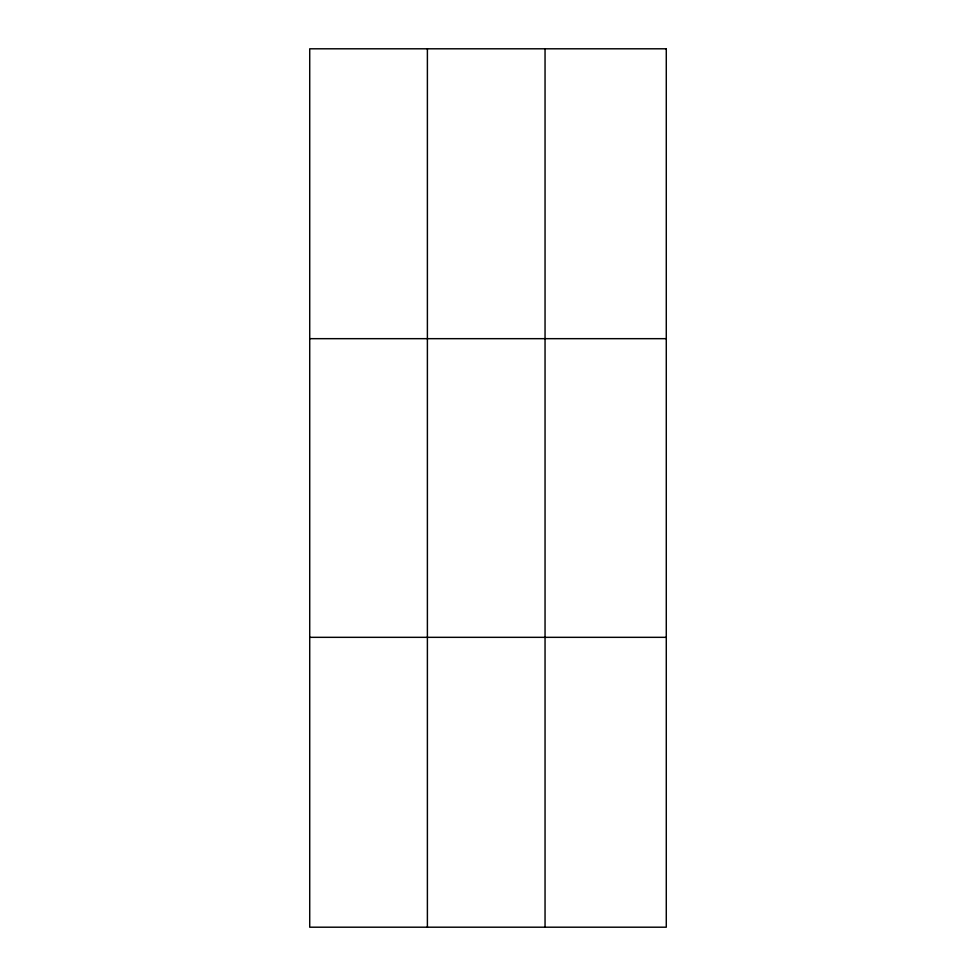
<?xml version="1.0" encoding="UTF-8"?>
<svg xmlns="http://www.w3.org/2000/svg" width="976" height="976" viewBox="0 0 976 976"><rect width="100%" height="100%" fill="white"/><g stroke="black" fill="none" stroke-linecap="round" stroke-linejoin="round"><path stroke-width="1.46" d="M427.39 927.2L427.39 48.8M545.047 927.2L545.047 48.8M309.721 338.672L666.279 338.672M309.721 637.328L666.279 637.328M666.279 48.8L666.279 927.2L309.721 927.2L309.721 48.8L666.279 48.8"/></g></svg>
